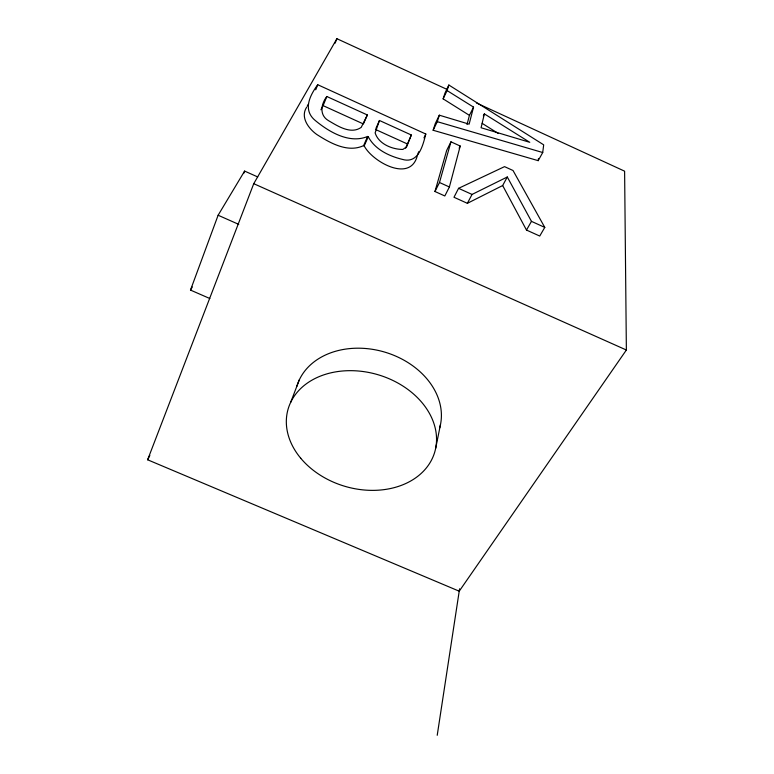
<?xml version="1.0" encoding="UTF-8"?>
<svg xmlns="http://www.w3.org/2000/svg" width="774" height="774" viewBox="0 0 774 774"><rect width="100%" height="100%" fill="white"/><g stroke="black" fill="none" stroke-linecap="round" stroke-linejoin="round"><path stroke-width="1.16" d="M448.852 85.024L447.091 90.587L473.543 107.122L469.131 124.159L439.322 115.191L435.22 123.724L433.14 130.264L538.191 160.663L542.719 152.526L543.687 144.835L448.852 85.024L444.915 93.257L443.134 98.869L469.431 115.365L467.022 124.537M538.191 160.663L538.481 158.447M437.223 735.3L459.582 588.801M435.646 448.407L440.483 424.558M484.36 113.884L481.08 127.749L529.764 142.31L484.36 113.884L483.324 115.945M449.384 186.989L460.22 146.044L450.961 141.816L446.666 150.466L434.969 191.507L444.818 195.967L449.384 186.989L439.487 182.5L450.961 141.816M433.14 130.264L437.281 121.673L439.322 115.191M425.806 134.028C422.894 145.512 418.415 164.088 402.412 159.396C389.051 156.116 374.906 149.44 368.26 136.737L367.65 136.456C349.538 144.041 329.269 132.112 315.405 120.609C302.537 110.179 309.677 95.647 317.737 84.724L425.806 134.028L423.949 137.917M417.554 155.09L418.657 151.733M411.333 135.005L406.64 146.828L402.848 149.44C392.195 149.469 378.476 143.896 375.129 132.867L379.454 120.483L411.333 135.005L405.634 148.182M209.841 298.522L190.491 290.086L218.123 215.24L244.613 171.083L257.713 176.946M243.762 173.337L244.613 171.083M290.627 402.48L299.315 379.841M476.358 102.913L624.608 171.18L626.369 350.012L459.224 591.191L147.631 459.785L253.746 183.69L336.903 38.7L446.714 89.262M315.724 89.774L317.737 84.724M335.103 43.189L336.903 38.7M323.106 105.632L326.831 96.508L367.35 114.968L363.412 123.966L323.106 105.632L320.92 109.763M306.601 107.276C300.138 117.309 308.497 128.503 316.653 134.395C330.014 142.967 347.758 153.097 363.596 145.618L367.65 136.456M367.35 114.968L361.216 127.371C350.738 134.744 337.774 126.036 328.399 120.589C319.072 115.074 321.036 103.948 326.831 96.508M417.176 156.203C409.852 183.109 372.062 161.331 364.196 145.889L368.26 136.737M375.903 128.445L379.454 120.483M443.134 98.869L447.091 90.587M469.431 115.365L473.543 107.122M434.969 191.507L439.487 182.5M459.137 148.202L460.22 146.044M544.78 227.401L513.027 170.503L504.542 166.633L458.576 188.334L453.98 197.264L467.37 203.32L502.655 185.537L507.299 176.985L531.467 221.364L544.78 227.401L539.73 236.051L526.484 230.062L502.655 185.537M147.631 459.785L149.846 455.509M467.37 203.32L472.043 194.438L507.299 176.985M307.181 106.241L308.333 104.171M526.484 230.062L531.467 221.364M190.491 290.086L192.3 286.961M437.281 121.673L542.719 152.526M218.123 215.24L238.74 224.373M253.746 183.69L626.369 350.012M458.576 188.334L472.043 194.438M363.596 145.618L364.196 145.889M375.458 129.442L407.172 143.867M482.192 123.376L498.243 133.457M296.839 386.361A74.381 57.586 16.3 0 1 384.233 351.957A74.381 57.586 16.3 0 1 439.661 427.935M300.757 458.266A76.394 58.195 16.4 0 0 430.112 462.571A76.394 58.195 16.4 0 0 353.466 370.717A76.394 58.195 16.4 0 0 300.757 458.266"/></g></svg>
